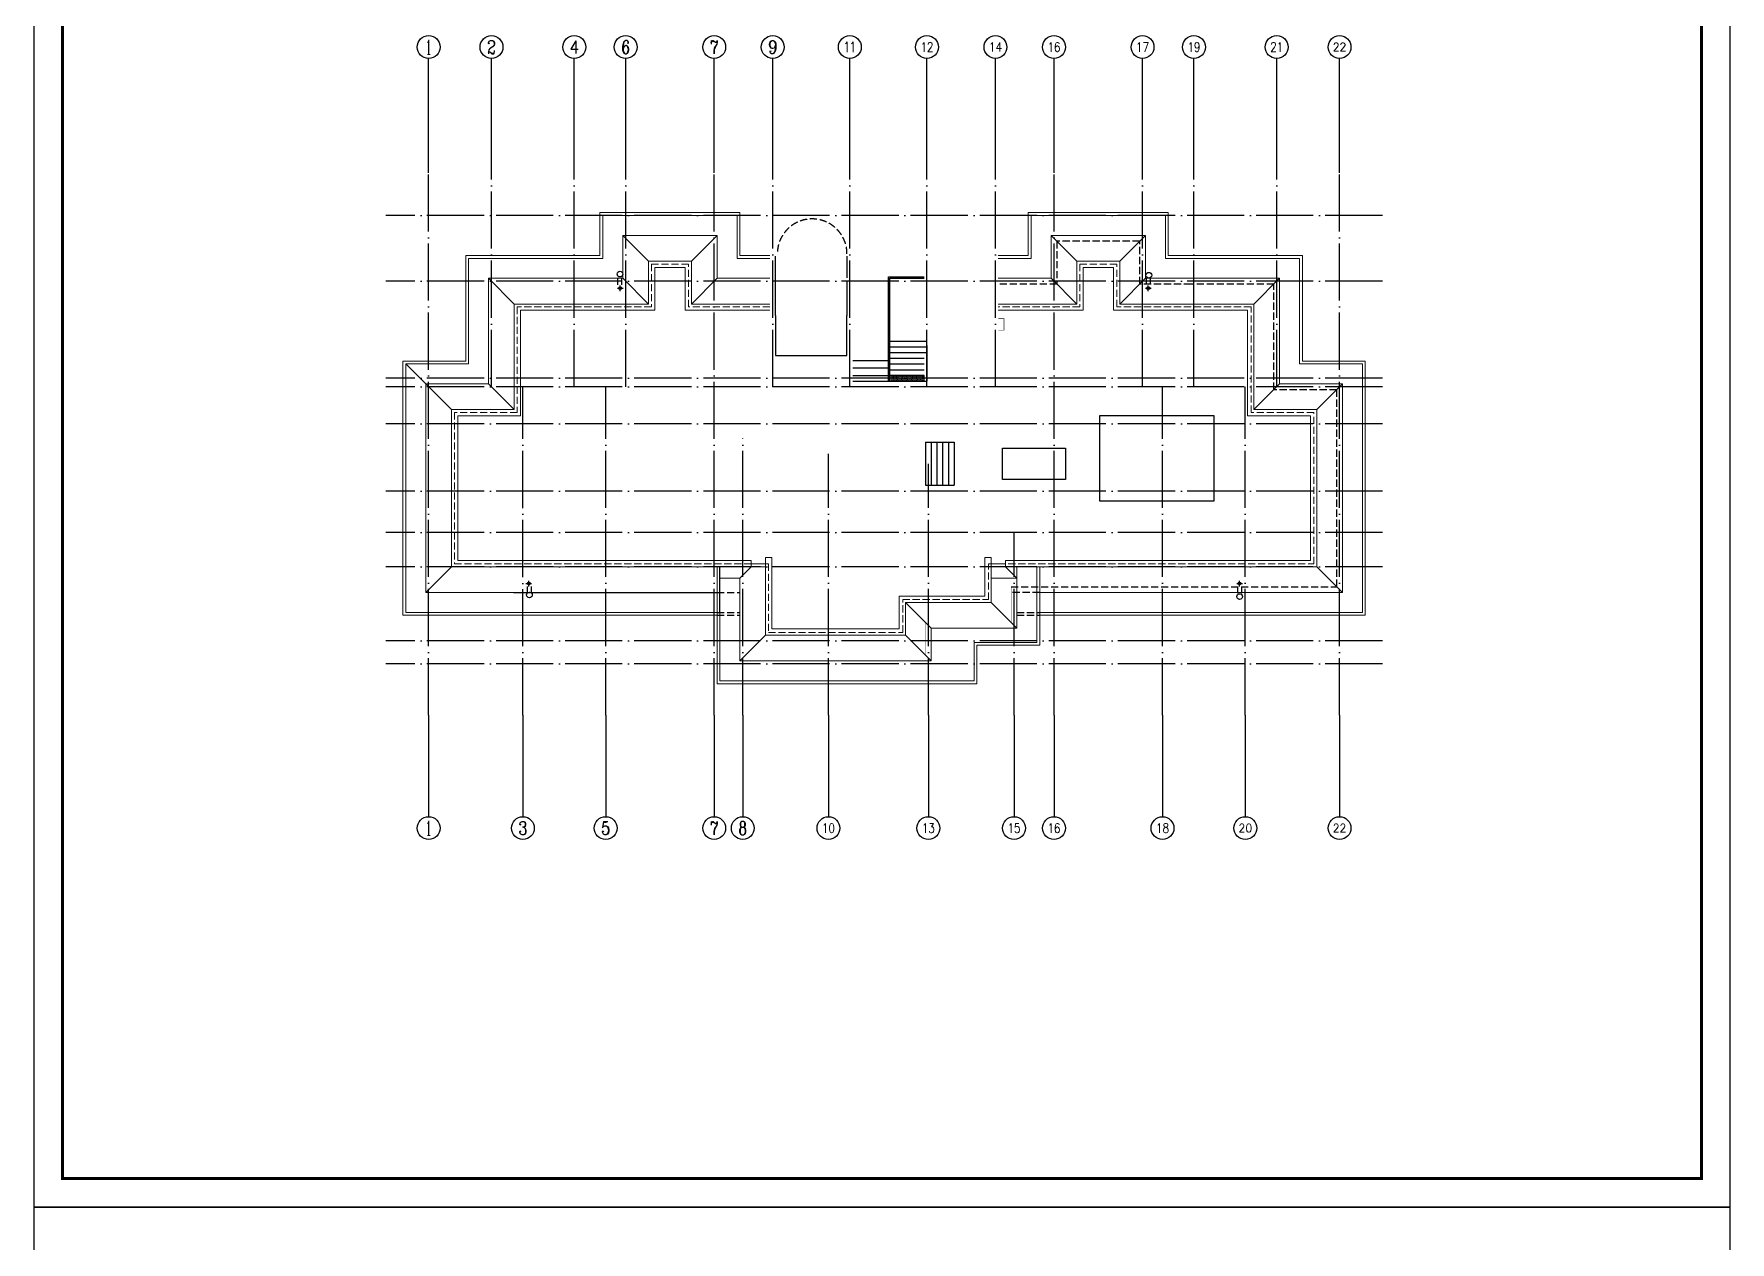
# Model space of a CAD drawing. Extents: x 115549 to 768939, y -502199 to 402497.
# Drawn here: x 181745 to 241145, y 30172 to 72488 of the extents above; entities that cross this region are included whole.
import ezdxf
from ezdxf.enums import TextEntityAlignment as Align

# ---------------------------------------------------------------- set-up
doc = ezdxf.new("R2010")
doc.units = 0
doc.header["$LTSCALE"] = 1000
doc.header["$MEASUREMENT"] = 0
for name, pattern in [('__DASH', [0.35, 0.25, -0.1]), ('DASH', [0.35, 0.25, -0.1]), ('DOTE', [2.42, 2, -0.2, 0.02, -0.2])]:
    doc.linetypes.add(name, pattern=pattern)
doc.layers.add('_0', color=7, linetype='Continuous', lineweight=9)
for name, color, linetype in [('AXIS', 3, 'Continuous'), ('AXIS_TEXT', 7, 'Continuous'), ('DOTE', 16, 'DOTE'), ('PM$0$AZ-WDPS', 4, 'Continuous'), ('PM$0$STAIR', 4, 'Continuous'), ('PM$0$WALL', 255, 'Continuous'), ('PUB_STRM', 4, 'Continuous'), ('PUB_TITLE', 4, 'Continuous'), ('建筑-排水', 4, 'Continuous'), ('梁', 4, 'Continuous'), ('看线', 163, 'Continuous'), ('线脚', 163, 'Continuous')]:
    doc.layers.add(name, color=color, linetype=linetype)
doc.styles.add('_TCH_AXIS', font='COMPLEX', dxfattribs={"bigfont": 'GBCBIG'})
doc.styles.add('COMPLEX', font='COMPLEX')

# ---------------------------------------------------------------- blocks, each defined once
blk = doc.blocks.new('_AXISO')
blk.add_circle((0, 0), 0.5)
at = {"layer": 'AXIS_TEXT', "style": 'COMPLEX', "width": 1.041667}
blk.add_attdef('A', text='', height=0.56, dxfattribs=at).set_placement((-0.25, -0.28), (0.25, -0.28), align=Align.FIT)
blk = doc.blocks.new('雨水管')
at = {"layer": '建筑-排水'}
for p, q in [((273605, -588784), (273605, -588584)), ((273505, -588684), (273705, -588684))]:
    blk.add_line(p, q, dxfattribs=at)
blk.add_circle((273605, -588684), 50, dxfattribs=at)
blk = doc.blocks.new('esrtwrtwetwertw')
at = {"layer": '建筑-排水'}
for p in [(-80618, 445466), (-62126, 445466), (-83820, 435121), (-58929, 435121)]:
    blk.add_blockref('雨水管', p, dxfattribs=at)

msp = doc.modelspace()

# ---------------------------------------------------------------- hatches: boundary and pattern name
at = {"layer": 'PM$0$AZ-WDPS'}
h = msp.add_hatch(dxfattribs=at)
h.set_pattern_fill('DOTS', color=256, scale=20)
h.set_pattern_definition([(0, (3365405.152, 1406359.396), (15.875, 31.75), [0, -31.75])])
h.paths.add_polyline_path([(211769.1, 60327.8), (212919.1, 60327.8), (212919.1, 60527.8), (211769.1, 60527.8)])

# ---------------------------------------------------------------- linework, layer by layer
at = {"color": 6}
for p, q in [((202369.1, 65427.8), (203269.1, 64527.8)), ((204769.1, 64527.8), (205669.1, 65427.8)), ((217369.1, 65427.8), (218269.1, 64527.8)), ((220669.1, 65427.8), (219769.1, 64527.8)), ((197669.1, 63927.8), (198569.1, 63027.8)), ((202369.1, 63927.8), (203269.1, 63027.8)), ((205669.1, 63927.8), (204769.1, 63027.8)), ((217369.1, 63927.8), (218269.1, 63027.8)), ((220669.1, 63927.8), (219769.1, 63027.8)), ((225369.1, 63927.8), (224469.1, 63027.8)), ((195469.1, 60227.8), (196369.1, 59327.8)), ((197669.1, 60227.8), (198569.1, 59327.8)), ((225369.1, 60227.8), (224469.1, 59327.8)), ((226669.1, 59327.8), (227569.1, 60227.8)), ((196369.1, 53827.8), (195469.1, 52927.8)), ((206469.1, 53427.8), (206869.1, 53827.8)), ((216169.1, 53427.8), (215769.1, 53827.8)), ((226669.1, 53827.8), (227569.1, 52927.8)), ((212269.1, 52577.9), (213169.1, 51677.9)), ((215269.1, 52577.9), (216169.1, 51677.9)), ((207369.1, 51427.8), (206469.1, 50527.8)), ((212269.1, 51427.8), (213169.1, 50527.8))]:
    msp.add_line(p, q, dxfattribs=at)
for p, q in [((195469.1, 60227.8), (194769.1, 60927.8)), ((212969.1, 58184.8), (213969.1, 58184.8)), ((212969.1, 56684.8), (213969.1, 56684.8))]:
    msp.add_line(p, q)
at = {"color": 6, "const_width": 1}
msp.add_lwpolyline([(216669.1, 66127.8), (216669.1, 64627.8), (215519.1, 64627.8)], dxfattribs=at)
at = {"color": 0, "ltscale": 20, "const_width": 20}
msp.add_lwpolyline([(215519.1, 62513.2), (215719.1, 62513.2), (215719.1, 62113.2), (215519.1, 62113.2)], dxfattribs=at)
for points in [[(223069.1, 59127.5), (223069.1, 56127.5), (219069.1, 56127.5), (219069.1, 59127.5)], [(217869.1, 56878.1), (215669.1, 56878.1), (215669.1, 57978.1), (217869.1, 57978.1)]]:
    msp.add_lwpolyline(points, close=True)
for points in [[(212969.1, 58184.8), (212969.1, 56684.8)], [(213169.1, 58184.8), (213169.1, 56684.8)], [(213369.1, 58184.8), (213369.1, 56684.8)], [(213569.1, 58184.8), (213569.1, 56684.8)], [(213769.1, 58184.8), (213769.1, 56684.8)], [(213969.1, 58184.8), (213969.1, 56684.8)]]:
    msp.add_lwpolyline(points)
at = {"linetype": 'DASH'}
msp.add_arc((208999.1, 64787.8), 1220, 0, 180, dxfattribs=at)
at = {"layer": '_0', "color": 0}
for p, q in [((220669.1, 65427.8), (217369.1, 65427.8)), ((217369.1, 65427.8), (217369.1, 63927.8)), ((220669.1, 63927.8), (220669.1, 65427.8)), ((217369.1, 63927.8), (215519.1, 63927.8)), ((225369.1, 63927.8), (220669.1, 63927.8)), ((225369.1, 60227.8), (225369.1, 63927.8)), ((227569.1, 60227.8), (225369.1, 60227.8)), ((227569.1, 52927.8), (227569.1, 60227.8)), ((207369.1, 53827.8), (207369.1, 54147.8)), ((215269.1, 53827.8), (215269.1, 54147.8)), ((205669.1, 53827.8), (205669.1, 52127.8)), ((205669.1, 53827.8), (205769.1, 53827.8)), ((215769.1, 54047.8), (215769.1, 53827.8)), ((216169.1, 51677.9), (216169.1, 53827.8)), ((216869.1, 52127.8), (216869.1, 53827.8)), ((216969.1, 52127.8), (216969.1, 53827.8)), ((205769.1, 53427.8), (206469.1, 53427.8)), ((206469.1, 53427.8), (206469.1, 50527.8)), ((215269.1, 53427.8), (216169.1, 53427.8)), ((216969.1, 52927.8), (227569.1, 52927.8)), ((213169.1, 50527.8), (213169.1, 51677.9)), ((213169.1, 51677.9), (216169.1, 51677.9)), ((206469.1, 50527.8), (213169.1, 50527.8))]:
    msp.add_line(p, q, dxfattribs=at)
at = {"layer": '_0', "color": 0, "linetype": '__DASH'}
msp.add_line((206869.1, 53827.8), (206869.1, 54047.8), dxfattribs=at)
at = {"layer": '_0', "color": 0}
for points in [[(207519.1, 64727.8), (206469.1, 64727.8), (206469.1, 66227.8), (201569.1, 66227.8), (201569.1, 64727.8), (196869.1, 64727.8), (196869.1, 61027.8), (194669.1, 61027.8), (194669.1, 52127.8), (205669.1, 52127.8), (205669.1, 49727.8), (214769.1, 49727.8), (214769.1, 51077.9), (216969.1, 51077.9), (216969.1, 52127.8), (228369.1, 52127.8), (228369.1, 61027.8), (226169.1, 61027.8), (226169.1, 64727.8), (221469.1, 64727.8), (221469.1, 66227.8), (216569.1, 66227.8)], [(207519.1, 64627.8), (206369.1, 64627.8), (206369.1, 66127.8), (201669.1, 66127.8), (201669.1, 64627.8), (196969.1, 64627.8), (196969.1, 60927.8), (194769.1, 60927.8), (194769.1, 52227.8), (205669.1, 52227.8)], [(205769.1, 52227.8), (205769.1, 52227.8), (205769.1, 49827.8), (214669.1, 49827.8), (214669.1, 51177.9), (216869.1, 51177.9), (216869.1, 52227.8), (228269.1, 52227.8), (228269.1, 60927.8), (226069.1, 60927.8), (226069.1, 64627.8), (221369.1, 64627.8), (221369.1, 66127.8), (216669.1, 66127.8), (216669.1, 64627.8), (215519.1, 64627.8)], [(216569.1, 66227.8), (216569.1, 64727.8), (215519.1, 64727.8)], [(207519.1, 63927.8), (205669.1, 63927.8), (205669.1, 65427.8), (202369.1, 65427.8), (202369.1, 63927.8), (197669.1, 63927.8), (197669.1, 60227.8), (195469.1, 60227.8), (195469.1, 52927.8), (205669.1, 52927.8)], [(207519.1, 63027.8), (204769.1, 63027.8), (204769.1, 64527.8), (203269.1, 64527.8), (203269.1, 63027.8), (198569.1, 63027.8), (198569.1, 59327.8), (196369.1, 59327.8), (196369.1, 53827.8), (206869.1, 53827.8)], [(207519.1, 62807.8), (204549.1, 62807.8), (204549.1, 64307.8), (203489.1, 64307.8), (203489.1, 62807.8), (198789.1, 62807.8), (198789.1, 59107.8), (196589.1, 59107.8), (196589.1, 54047.8), (206869.1, 54047.8)], [(207369.1, 53827.8), (207369.1, 53827.8), (207369.1, 51427.8), (212269.1, 51427.8), (212269.1, 52577.9), (215269.1, 52577.9), (215269.1, 53827.8), (226669.1, 53827.8), (226669.1, 59327.8), (224469.1, 59327.8), (224469.1, 63027.8), (219769.1, 63027.8), (219769.1, 64527.8), (218269.1, 64527.8), (218269.1, 63027.8), (215519.1, 63027.8)], [(215769.1, 54047.8), (226449.1, 54047.8), (226449.1, 59107.8), (224249.1, 59107.8), (224249.1, 62807.8), (219549.1, 62807.8), (219549.1, 64307.8), (218489.1, 64307.8), (218489.1, 62807.8), (215519.1, 62807.8)], [(207369.1, 54147.8), (207589.1, 54147.8), (207589.1, 51647.8), (212049.1, 51647.8), (212049.1, 52797.9), (215049.1, 52797.9), (215049.1, 54147.8), (215269.1, 54147.8)]]:
    msp.add_lwpolyline(points, dxfattribs=at)
at = {"layer": '_0', "color": 0, "linetype": '__DASH'}
msp.add_lwpolyline([(207519.1, 62927.8), (204669.1, 62927.8), (204669.1, 64427.8), (203369.1, 64427.8), (203369.1, 62927.8), (198669.1, 62927.8), (198669.1, 59227.8), (196469.1, 59227.8), (196469.1, 53927.8), (207469.1, 53927.8), (207469.1, 51527.8), (212169.1, 51527.8), (212169.1, 52677.9), (215169.1, 52677.9), (215169.1, 53927.8), (226569.1, 53927.8), (226569.1, 59227.8), (224369.1, 59227.8), (224369.1, 62927.8), (219669.1, 62927.8), (219669.1, 64427.8), (218369.1, 64427.8), (218369.1, 62927.8), (215519.1, 62927.8)], dxfattribs=at)
at = {"layer": '_0', "color": 0}
for points in [[(206869.1, 53827.8), (207369.1, 53827.8), (207369.1, 53927.8), (206869.1, 53927.8)], [(215269.1, 53827.8), (215769.1, 53827.8), (215769.1, 53927.8), (215269.1, 53927.8)]]:
    msp.add_lwpolyline(points, close=True, dxfattribs=at)
at = {"layer": 'AXIS'}
for p, q in [((195569.1, 67627.8), (195569.1, 71627.8)), ((197769.1, 67627.8), (197769.1, 71627.8)), ((200669.1, 67627.8), (200669.1, 71627.8)), ((202469.1, 67627.8), (202469.1, 71627.8)), ((205569.1, 67627.8), (205569.1, 71627.8)), ((207619.1, 67627.8), (207619.1, 71627.8)), ((210319.1, 67627.8), (210319.1, 71627.8)), ((213019.1, 67627.8), (213019.1, 71627.8)), ((215419.1, 67627.8), (215419.1, 71627.8)), ((217469.1, 67627.8), (217469.1, 71627.8)), ((220569.1, 67627.8), (220569.1, 71627.8)), ((222369.1, 67627.8), (222369.1, 71627.8)), ((225269.1, 67627.8), (225269.1, 71627.8)), ((227469.1, 67627.8), (227469.1, 71627.8)), ((195569.1, 48627.8), (195569.1, 45071.4)), ((198869.1, 48627.8), (198869.1, 45071.4)), ((201769.1, 48627.8), (201769.1, 45071.4)), ((205569.1, 48627.8), (205569.1, 45071.4)), ((206569.1, 48627.8), (206569.1, 45071.4)), ((209569.1, 48627.8), (209569.1, 45071.4)), ((213069.1, 48627.8), (213069.1, 45071.4)), ((216069.1, 48627.8), (216069.1, 45071.4)), ((217469.1, 48627.8), (217469.1, 45071.4)), ((221269.1, 48627.8), (221269.1, 45071.4)), ((224169.1, 48627.8), (224169.1, 45071.4)), ((227469.1, 48627.8), (227469.1, 45071.4))]:
    msp.add_line(p, q, dxfattribs=at)
at = {"layer": 'DOTE'}
for p, q in [((195569.1, 48627.8), (195569.1, 67627.8)), ((197769.1, 60127.8), (197769.1, 67627.8)), ((200669.1, 60127.8), (200669.1, 67627.8)), ((202469.1, 60127.8), (202469.1, 67627.8)), ((205569.1, 48627.9), (205569.1, 67627.9)), ((207619.1, 60127.8), (207619.1, 67627.8)), ((210319.1, 60127.8), (210319.1, 67627.8)), ((213019.1, 60127.8), (213019.1, 67627.8)), ((215419.1, 60127.8), (215419.1, 67627.8)), ((217469.1, 48628), (217469.1, 67628)), ((220569.1, 60127.8), (220569.1, 67627.8)), ((222369.1, 60127.8), (222369.1, 67627.8)), ((225269.1, 60127.8), (225269.1, 67627.8)), ((227469.1, 48628.1), (227469.1, 67628.1)), ((228969.1, 66127.8), (194069.1, 66127.8)), ((228969.1, 63827.8), (194069.1, 63827.8)), ((228969.1, 60427.8), (194069.1, 60427.8)), ((228969.1, 60127.8), (194069.1, 60127.8)), ((198869.1, 48623.1), (198869.1, 60127.8)), ((201769.1, 48627.9), (201769.1, 60127.8)), ((221269.1, 48628.1), (221269.1, 60127.8)), ((224169.1, 48628.1), (224169.1, 60127.8)), ((224169.1, 48628.1), (224169.1, 60127.8)), ((228969.1, 58827.8), (194069.1, 58827.8)), ((206569.1, 48627.9), (206569.1, 58314.7)), ((209569.1, 48627.9), (209569.1, 57777.8)), ((213069.1, 48628), (213069.1, 57434.8)), ((228969.1, 56477.8), (194069.1, 56477.8)), ((228969.1, 55027.8), (194069.1, 55027.8)), ((216069.1, 48628), (216069.1, 55027.8)), ((228969.1, 53827.8), (194069.1, 53827.8)), ((228969.1, 51227.8), (194069.1, 51227.8)), ((228969.1, 50427.8), (194069.1, 50427.8))]:
    msp.add_line(p, q, dxfattribs=at)
at = {"layer": 'PM$0$AZ-WDPS'}
msp.add_lwpolyline([(211719.1, 60327.8), (212919.1, 60327.8), (212919.1, 60527.8), (211719.1, 60527.8)], close=True, dxfattribs=at)
at = {"layer": 'PM$0$STAIR'}
for p, q in [((211669.1, 60327.8), (211669.1, 63977.8)), ((211669.1, 63977.8), (212919.1, 63977.8)), ((211719.1, 60327.8), (211719.1, 63927.8)), ((211719.1, 63927.8), (212919.1, 63927.8)), ((211669.1, 61727.8), (213019.1, 61727.8)), ((211719.1, 61527.8), (213019.1, 61527.8)), ((211719.1, 61327.8), (213019.1, 61327.8)), ((210419.1, 61047.8), (211669.1, 61047.8)), ((210419.1, 60787.8), (211669.1, 60787.8)), ((211719.1, 61127.8), (212919.1, 61127.8)), ((211719.1, 60927.8), (212919.1, 60927.8)), ((211719.1, 60727.8), (212919.1, 60727.8)), ((213019.1, 61127.8), (213019.1, 61127.8)), ((213019.1, 60927.8), (213019.1, 60927.8)), ((213019.1, 60727.8), (213019.1, 60727.8)), ((210419.1, 60527.8), (211669.1, 60527.8)), ((210419.1, 60327.8), (211669.1, 60327.8)), ((211669.1, 60327.8), (213019.1, 60327.8)), ((211719.1, 60527.8), (212919.1, 60527.8)), ((213019.1, 60527.8), (213019.1, 60527.8))]:
    msp.add_line(p, q, dxfattribs=at)
at = {"layer": 'PM$0$WALL'}
msp.add_line((213019.1, 61577.8), (213019.1, 60327.8), dxfattribs=at)
at = {"layer": 'PUB_STRM', "linetype": 'DASH'}
for p, q in [((202199.1, 63705.3), (202199.1, 63905.3)), ((202199.1, 63705.3), (202199.1, 63905.3)), ((202339.1, 63705.3), (202339.1, 63905.3)), ((202339.1, 63705.3), (202339.1, 63905.3)), ((220707.5, 63708.1), (220707.5, 63908.1)), ((220847.5, 63708.1), (220847.5, 63908.1)), ((199022.9, 53138.3), (199022.9, 52938.3)), ((199022.9, 53138.3), (199022.9, 52938.3)), ((199162.9, 53138.3), (199162.9, 52938.3)), ((199162.9, 53138.3), (199162.9, 52938.3)), ((223896.7, 53104.7), (223896.7, 52904.7)), ((223896.7, 53104.7), (223896.7, 52904.7)), ((224036.7, 53104.7), (224036.7, 52904.7)), ((224036.7, 53104.7), (224036.7, 52904.7))]:
    msp.add_line(p, q, dxfattribs=at)
at = {"layer": 'PUB_STRM'}
for centre in [(202269.1, 64077.6), (220789.7, 64035.3), (199096.3, 52837.3), (223969.9, 52780.2)]:
    msp.add_circle(centre, 100, dxfattribs=at)
at = {"layer": 'PUB_TITLE'}
for points in [[(181745.2, 31397.5), (241145.2, 31397.5), (241145.2, 115497.5), (181745.2, 115497.5)], [(181745.2, 31397.5), (181745.2, -52702.5), (241145.2, -52702.5), (241145.2, 31397.5)]]:
    msp.add_lwpolyline(points, close=True, dxfattribs=at)
at = {"layer": 'PUB_TITLE', "const_width": 100}
msp.add_lwpolyline([(182745.2, 32397.5), (240145.2, 32397.5), (240145.2, 112997.5), (182745.2, 112997.5)], close=True, dxfattribs=at)
at = {"layer": '梁'}
msp.add_line((198535.4, 52927.8), (205669.1, 52927.8), dxfattribs=at)
at = {"layer": '梁', "linetype": '__DASH'}
for p, q in [((205669.1, 52927.8), (206469.1, 52927.8)), ((216969.1, 52927.8), (215969.1, 52927.8)), ((205669.1, 52227.8), (206469.1, 52227.8)), ((205669.1, 52127.8), (206469.1, 52127.8)), ((216169.1, 52227.8), (216969.1, 52227.8)), ((216169.1, 52127.8), (216969.1, 52127.8))]:
    msp.add_line(p, q, dxfattribs=at)
at = {"layer": '梁', "linetype": '__DASH', "const_width": 1}
for points in [[(207519.1, 63927.8), (205669.1, 63927.8), (205669.1, 65427.8), (202369.1, 65427.8), (202369.1, 63927.8), (200769.1, 63927.8), (200769.1, 63927.8), (197669.1, 63927.8), (197669.1, 60227.8), (195469.1, 60227.8), (195469.1, 52927.8), (198969.1, 52927.8)], [(207519.1, 63727.8), (205469.1, 63727.8), (205469.1, 65227.8), (202569.1, 65227.8), (202569.1, 63727.8), (200569.1, 63727.8), (200569.1, 63727.8), (197869.1, 63727.8), (197869.1, 60027.8), (195669.1, 60027.8), (195669.1, 53127.8), (198769.1, 53127.8)], [(198769.1, 53127.8), (206669.1, 53127.8), (206669.1, 50727.8), (212969.1, 50727.8), (212969.1, 51877.9), (215969.1, 51877.9), (215969.1, 53127.8)]]:
    msp.add_lwpolyline(points, dxfattribs=at)
at = {"layer": '梁', "linetype": '__DASH'}
msp.add_lwpolyline([(215969.1, 53127.8), (227369.1, 53127.8), (227369.1, 60027.8), (225169.1, 60027.8), (225169.1, 63727.8), (222269.1, 63727.8), (222269.1, 63727.8), (220469.1, 63727.8), (220469.1, 65227.8), (217569.1, 65227.8), (217569.1, 63727.8), (215519.1, 63727.8)], dxfattribs=at)
at = {"layer": '看线', "color": 0}
for p, q in [((205769.1, 53827.8), (205669.1, 53827.8)), ((205769.1, 52227.8), (205769.1, 53827.8))]:
    msp.add_line(p, q, dxfattribs=at)
at = {"layer": '线脚'}
for p, q in [((207719.1, 62627.8), (207719.1, 64707.8)), ((210219.1, 64707.8), (210219.1, 63942)), ((210219.1, 63826.5), (210219.1, 62627.8)), ((207719.1, 62627.8), (207719.1, 61227.8)), ((210219.1, 61227.8), (210219.1, 62627.8)), ((207719.1, 61227.8), (210219.1, 61227.8))]:
    msp.add_line(p, q, dxfattribs=at)

# ---------------------------------------------------------------- block references
at = {"layer": '_0', "color": 0}
msp.add_blockref('esrtwrtwetwertw', (9290.5, 206798.9), dxfattribs=at)
at = {"layer": 'AXIS'}
ref = msp.add_blockref('_AXISO', (195569.1, 72027.8), dxfattribs=dict(at, xscale=800, yscale=800, zscale=800))
ref.add_attrib('A', '1', dxfattribs={"layer": 'AXIS_TEXT', "height": 514.7, "style": '_TCH_AXIS'}).set_placement((195458.8, 71770.4), (195679.4, 71770.4), align=Align.FIT)
ref = msp.add_blockref('_AXISO', (197769.1, 72027.8), dxfattribs=dict(at, xscale=800, yscale=800, zscale=800))
ref.add_attrib('A', '2', dxfattribs={"layer": 'AXIS_TEXT', "height": 465.9, "style": '_TCH_AXIS'}).set_placement((197613.8, 71794.8), (197924.4, 71794.8), align=Align.FIT)
ref = msp.add_blockref('_AXISO', (200669.1, 72027.8), dxfattribs=dict(at, xscale=800, yscale=800, zscale=800))
ref.add_attrib('A', '4', dxfattribs={"layer": 'AXIS_TEXT', "height": 445.4, "style": '_TCH_AXIS'}).set_placement((200499.4, 71805.1), (200838.8, 71805.1), align=Align.FIT)
ref = msp.add_blockref('_AXISO', (202469.1, 72027.8), dxfattribs=dict(at, xscale=800, yscale=800, zscale=800))
ref.add_attrib('A', '6', dxfattribs={"layer": 'AXIS_TEXT', "height": 465.9, "style": '_TCH_AXIS'}).set_placement((202313.8, 71794.8), (202624.4, 71794.8), align=Align.FIT)
ref = msp.add_blockref('_AXISO', (205569.1, 72027.8), dxfattribs=dict(at, xscale=800, yscale=800, zscale=800))
ref.add_attrib('A', '7', dxfattribs={"layer": 'AXIS_TEXT', "height": 465.9, "style": '_TCH_AXIS'}).set_placement((205413.8, 71794.8), (205724.5, 71794.8), align=Align.FIT)
ref = msp.add_blockref('_AXISO', (207619.1, 72027.8), dxfattribs=dict(at, xscale=800, yscale=800, zscale=800))
ref.add_attrib('A', '9', dxfattribs={"layer": 'AXIS_TEXT', "height": 465.9, "style": '_TCH_AXIS'}).set_placement((207463.8, 71794.8), (207774.4, 71794.8), align=Align.FIT)
ref = msp.add_blockref('_AXISO', (210319.1, 72027.8), dxfattribs=dict(at, xscale=800, yscale=800, zscale=800))
ref.add_attrib('A', '11', dxfattribs={"layer": 'AXIS_TEXT', "height": 368.76, "style": '_TCH_AXIS'}).set_placement((210108.4, 71843.4), (210529.8, 71843.4), align=Align.FIT)
ref = msp.add_blockref('_AXISO', (213019.1, 72027.8), dxfattribs=dict(at, xscale=800, yscale=800, zscale=800))
ref.add_attrib('A', '12', dxfattribs={"layer": 'AXIS_TEXT', "height": 328.45, "style": '_TCH_AXIS'}).set_placement((212792.3, 71863.6), (213245.9, 71863.6), align=Align.FIT)
ref = msp.add_blockref('_AXISO', (215419.1, 72027.8), dxfattribs=dict(at, xscale=800, yscale=800, zscale=800))
ref.add_attrib('A', '14', dxfattribs={"layer": 'AXIS_TEXT', "height": 314.07, "style": '_TCH_AXIS'}).set_placement((215187.3, 71870.8), (215650.9, 71870.8), align=Align.FIT)
ref = msp.add_blockref('_AXISO', (217469.1, 72027.8), dxfattribs=dict(at, xscale=800, yscale=800, zscale=800))
ref.add_attrib('A', '16', dxfattribs={"layer": 'AXIS_TEXT', "height": 328.45, "style": '_TCH_AXIS'}).set_placement((217242.4, 71863.6), (217695.9, 71863.6), align=Align.FIT)
ref = msp.add_blockref('_AXISO', (220569.1, 72027.8), dxfattribs=dict(at, xscale=800, yscale=800, zscale=800))
ref.add_attrib('A', '17', dxfattribs={"layer": 'AXIS_TEXT', "height": 328.45, "style": '_TCH_AXIS'}).set_placement((220342.3, 71863.6), (220795.9, 71863.6), align=Align.FIT)
ref = msp.add_blockref('_AXISO', (222369.1, 72027.8), dxfattribs=dict(at, xscale=800, yscale=800, zscale=800))
ref.add_attrib('A', '19', dxfattribs={"layer": 'AXIS_TEXT', "height": 328.45, "style": '_TCH_AXIS'}).set_placement((222142.3, 71863.6), (222595.9, 71863.6), align=Align.FIT)
ref = msp.add_blockref('_AXISO', (225269.1, 72027.8), dxfattribs=dict(at, xscale=800, yscale=800, zscale=800))
ref.add_attrib('A', '21', dxfattribs={"layer": 'AXIS_TEXT', "height": 328.45, "style": '_TCH_AXIS'}).set_placement((225042.3, 71863.6), (225495.9, 71863.6), align=Align.FIT)
ref = msp.add_blockref('_AXISO', (227469.1, 72027.8), dxfattribs=dict(at, xscale=800, yscale=800, zscale=800))
ref.add_attrib('A', '22', dxfattribs={"layer": 'AXIS_TEXT', "height": 294.28, "style": '_TCH_AXIS'}).set_placement((227230.9, 71880.7), (227707.4, 71880.7), align=Align.FIT)
ref = msp.add_blockref('_AXISO', (195569.1, 44671.4), dxfattribs=dict(at, xscale=800, yscale=800, zscale=800))
ref.add_attrib('A', '1', dxfattribs={"layer": 'AXIS_TEXT', "height": 514.7, "style": '_TCH_AXIS'}).set_placement((195458.8, 44414), (195679.4, 44414), align=Align.FIT)
ref = msp.add_blockref('_AXISO', (198869.1, 44671.4), dxfattribs=dict(at, xscale=800, yscale=800, zscale=800))
ref.add_attrib('A', '3', dxfattribs={"layer": 'AXIS_TEXT', "height": 465.9, "style": '_TCH_AXIS'}).set_placement((198713.8, 44438.4), (199024.5, 44438.4), align=Align.FIT)
ref = msp.add_blockref('_AXISO', (201769.1, 44671.4), dxfattribs=dict(at, xscale=800, yscale=800, zscale=800))
ref.add_attrib('A', '5', dxfattribs={"layer": 'AXIS_TEXT', "height": 465.9, "style": '_TCH_AXIS'}).set_placement((201613.8, 44438.4), (201924.5, 44438.4), align=Align.FIT)
ref = msp.add_blockref('_AXISO', (205569.1, 44671.4), dxfattribs=dict(at, xscale=800, yscale=800, zscale=800))
ref.add_attrib('A', '7', dxfattribs={"layer": 'AXIS_TEXT', "height": 465.9, "style": '_TCH_AXIS'}).set_placement((205413.8, 44438.4), (205724.5, 44438.4), align=Align.FIT)
ref = msp.add_blockref('_AXISO', (206569.1, 44671.4), dxfattribs=dict(at, xscale=800, yscale=800, zscale=800))
ref.add_attrib('A', '8', dxfattribs={"layer": 'AXIS_TEXT', "height": 465.9, "style": '_TCH_AXIS'}).set_placement((206413.8, 44438.4), (206724.4, 44438.4), align=Align.FIT)
ref = msp.add_blockref('_AXISO', (209569.1, 44671.4), dxfattribs=dict(at, xscale=800, yscale=800, zscale=800))
ref.add_attrib('A', '10', dxfattribs={"layer": 'AXIS_TEXT', "height": 328.45, "style": '_TCH_AXIS'}).set_placement((209342.3, 44507.2), (209795.9, 44507.2), align=Align.FIT)
ref = msp.add_blockref('_AXISO', (213069.1, 44671.4), dxfattribs=dict(at, xscale=800, yscale=800, zscale=800))
ref.add_attrib('A', '13', dxfattribs={"layer": 'AXIS_TEXT', "height": 328.45, "style": '_TCH_AXIS'}).set_placement((212842.3, 44507.2), (213295.9, 44507.2), align=Align.FIT)
ref = msp.add_blockref('_AXISO', (216069.1, 44671.4), dxfattribs=dict(at, xscale=800, yscale=800, zscale=800))
ref.add_attrib('A', '15', dxfattribs={"layer": 'AXIS_TEXT', "height": 328.45, "style": '_TCH_AXIS'}).set_placement((215842.3, 44507.2), (216295.9, 44507.2), align=Align.FIT)
ref = msp.add_blockref('_AXISO', (217469.1, 44671.4), dxfattribs=dict(at, xscale=800, yscale=800, zscale=800))
ref.add_attrib('A', '16', dxfattribs={"layer": 'AXIS_TEXT', "height": 328.45, "style": '_TCH_AXIS'}).set_placement((217242.4, 44507.2), (217695.9, 44507.2), align=Align.FIT)
ref = msp.add_blockref('_AXISO', (221269.1, 44671.4), dxfattribs=dict(at, xscale=800, yscale=800, zscale=800))
ref.add_attrib('A', '18', dxfattribs={"layer": 'AXIS_TEXT', "height": 328.45, "style": '_TCH_AXIS'}).set_placement((221042.4, 44507.2), (221495.9, 44507.2), align=Align.FIT)
ref = msp.add_blockref('_AXISO', (224169.1, 44671.4), dxfattribs=dict(at, xscale=800, yscale=800, zscale=800))
ref.add_attrib('A', '20', dxfattribs={"layer": 'AXIS_TEXT', "height": 294.28, "style": '_TCH_AXIS'}).set_placement((223930.9, 44524.2), (224407.4, 44524.2), align=Align.FIT)
ref = msp.add_blockref('_AXISO', (227469.1, 44671.4), dxfattribs=dict(at, xscale=800, yscale=800, zscale=800))
ref.add_attrib('A', '22', dxfattribs={"layer": 'AXIS_TEXT', "height": 294.28, "style": '_TCH_AXIS'}).set_placement((227230.9, 44524.2), (227707.3, 44524.2), align=Align.FIT)

doc.saveas('drawing.dxf')
